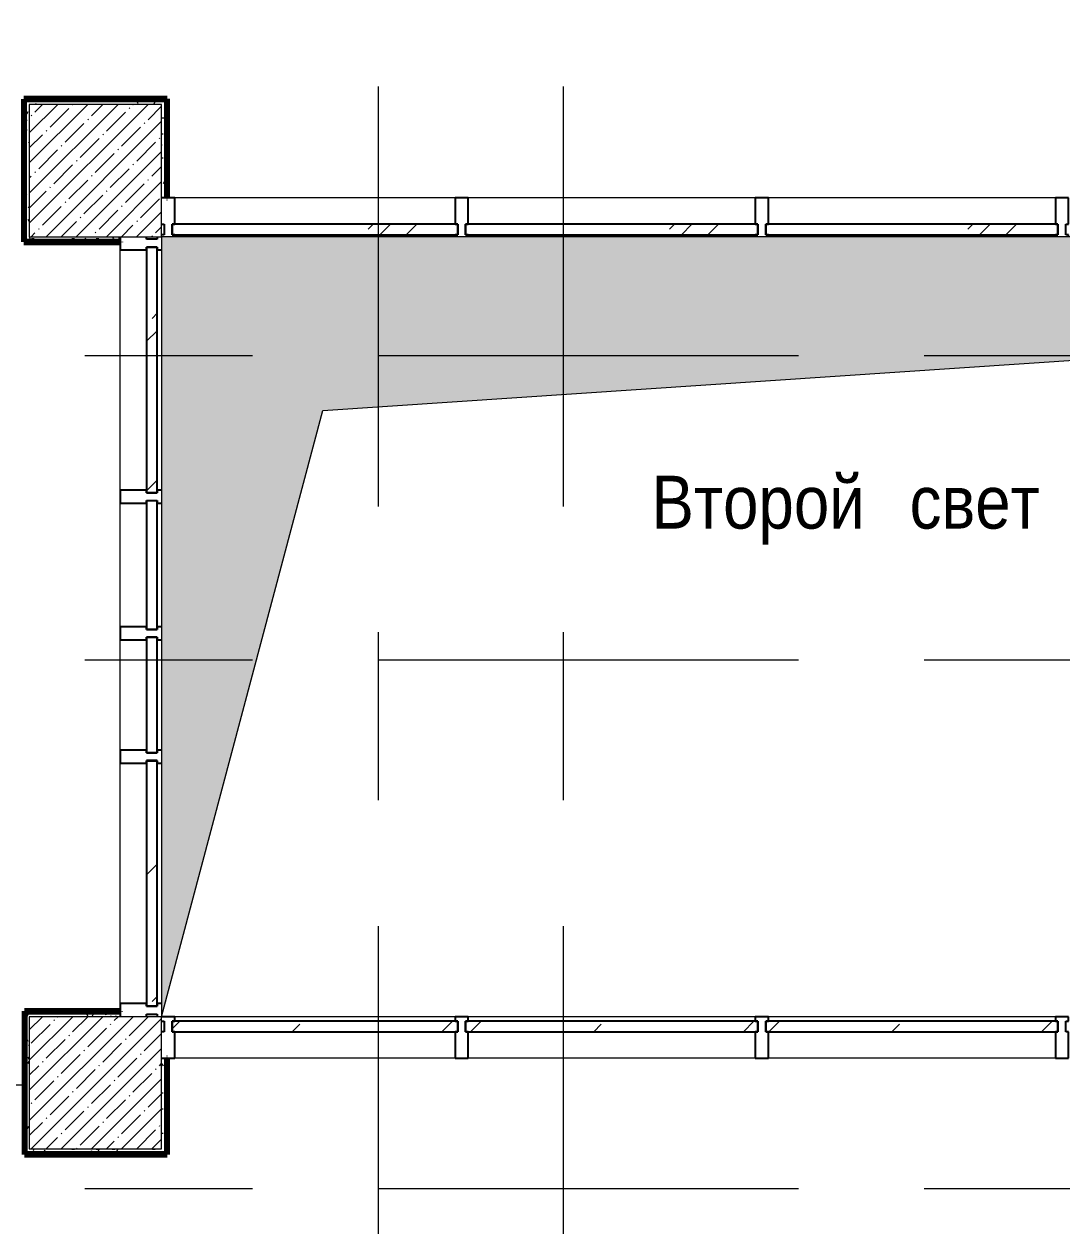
# Model space of a CAD drawing. Header units: millimetres. Extents: x 35524 to 235479, y -8553 to 29000.
# Drawn here: x 73520 to 77445, y 14859 to 19404 of the extents above; entities that cross this region are included whole.
import ezdxf

# ---------------------------------------------------------------- set-up
doc = ezdxf.new("R2010")
doc.units = ezdxf.units.MM
doc.linetypes.add('Осевая', pattern=[3175, 635, -476.25, 1587.5, -476.25])
for name, color, linetype, lineweight in [('A-DETL', 7, 'Continuous', 9), ('A-GLAZ-CURT', 7, 'Continuous', 9), ('A-GLAZ-CURT-1', 7, 'Continuous', 25), ('A-GLAZ-CWMG', 7, 'Continuous', 9), ('A-GLAZ-CWMG-1', 7, 'Continuous', 25), ('A-WALL-IDEN', 7, 'Continuous', 9), ('G-ANNO-TEXT', 7, 'Continuous', 9), ('I-WALL', 7, 'Continuous', 9), ('S-COLS', 7, 'Continuous', 9), ('Оси-2', 7, 'Осевая', 9)]:
    doc.layers.add(name, color=color, linetype=linetype, lineweight=lineweight)
for name, color, linetype, lineweight, true_color in [('A-DETL-GENF-1', 7, 'Continuous', 9, 0x8d9194), ('I-WALL-4', 7, 'Continuous', 9, 0xc0c0c0), ('I-WALL-8', 7, 'Continuous', 80, 0xff80c0)]:
    doc.layers.add(name, color=color, linetype=linetype, lineweight=lineweight, true_color=true_color)
doc.styles.add('Century Gothic', font='GOTHIC.TTF', dxfattribs={"width": 0.9, "height": 200})
pattern_1 = [(0, (0, 0), (121.92, 30.48), [10.058, -81.382, 10.058, -81.382, -487.68]), (0, (0, 0), (121.92, 30.48), [-182.88, 10.058, -172.822, 10.058, -81.382, -213.36]), (0, (0, 0), (121.92, 30.48), [-457.2, 10.058, -50.902, 10.058, -142.342]), (120, (45.72, 15.24), (-87.356454, 90.345817), [10.058, -81.382, 10.058, -81.382, -487.68]), (120, (45.72, 15.24), (-87.356454, 90.345817), [-182.88, 10.058, -172.822, 10.058, -81.382, -213.36]), (120, (45.72, 15.24), (-87.356454, 90.345817), [-457.2, 10.058, -50.902, 10.058, -142.342]), (240, (60.96, 76.2), (-34.563546, -120.825817), [10.058, -81.382, 10.058, -81.382, -487.68]), (240, (60.96, 76.2), (-34.563546, -120.825817), [-182.88, 10.058, -172.822, 10.058, -81.382, -213.36]), (240, (60.96, 76.2), (-34.563546, -120.825817), [-457.2, 10.058, -50.902, 10.058, -142.342])]

# ---------------------------------------------------------------- blocks, each defined once
blk = doc.blocks.new('BSC_Колонна _Прямоугольная - 500х500-V32-План отделки стен 3 этажа в осях 12-23')
at = {"layer": 'S-COLS'}
h = blk.add_hatch(dxfattribs=at)
h.set_pattern_fill('FP_41', color=256, style=0, pattern_type=2)
h.set_pattern_definition([(45, (-73790, -15400), (-57.02463, 57.02463), []), (45, (-73732.975, -15400), (-57.02463, 57.02463), [100.806, -20.161, 3.353, -16.808])])
h.paths.add_polyline_path([(-250, -250), (250, -250), (250, 250), (-250, 250)])
for p, q in [((250, 250), (-250, 250)), ((-250, 250), (-250, -250)), ((250, -250), (250, 250)), ((-250, -250), (250, -250))]:
    blk.add_line(p, q, dxfattribs=at)
blk = doc.blocks.new('Системная панель - Стекло - 40мм-23562586-План отделки стен 3 этажа в осях 12-23')
at = {"layer": 'A-GLAZ-CURT'}
h = blk.add_hatch(dxfattribs=at)
h.set_pattern_fill('FP_43', color=256, style=0, pattern_type=2)
h.set_pattern_definition([(135, (17995.83, -74123), (-282.8427, -282.8427), [200, -600]), (135, (18095.83, -74323), (-282.8427, -282.8427), [600, -200]), (135, (18195.83, -73923), (-282.8427, -282.8427), [200, -600])])
h.paths.add_polyline_path([(464.2, 0), (-464.2, 0), (-464.2, -40), (464.2, -40)])
at = {"layer": 'A-GLAZ-CURT-1'}
for p, q in [((464.2, 0), (-464.2, 0)), ((-464.2, 0), (-464.2, -40)), ((464.2, -40), (464.2, 0)), ((-464.2, -40), (464.2, -40))]:
    blk.add_line(p, q, dxfattribs=at)
blk = doc.blocks.new('Системная панель - Стекло - 40мм-24234994-План отделки стен 3 этажа в осях 12-23')
at = {"layer": 'A-GLAZ-CURT-1'}
for p, q in [((243.3, 0), (-243.3, 0)), ((-243.3, 0), (-243.3, -40)), ((243.3, -40), (243.3, 0)), ((-243.3, -40), (243.3, -40))]:
    blk.add_line(p, q, dxfattribs=at)
blk = doc.blocks.new('Прямоугольный импост - Импост структурный с накладкой - 160мм Темный-31239176-План отделки стен 3 этажа в осях 12-23')
at = {"layer": 'A-GLAZ-CWMG'}
blk.add_line((73883, 17641.7), (73883, 18550), dxfattribs=at)
blk = doc.blocks.new('Прямоугольный импост - Импост структурный с накладкой - 160мм Темный-31239177-План отделки стен 3 этажа в осях 12-23')
at = {"layer": 'A-GLAZ-CWMG'}
blk.add_line((73883, 17125), (73883, 17591.7), dxfattribs=at)
blk = doc.blocks.new('Прямоугольный импост - Импост структурный с накладкой - 160мм Темный-31239202-План отделки стен 3 этажа в осях 12-23')
at = {"layer": 'A-GLAZ-CWMG-1'}
for p, q in [((-50, 40), (-50, 140)), ((-50, 140), (0, 140)), ((-40, 40), (-50, 40)), ((-50, -17), (-50, 0)), ((-50, 0), (-40, 0)), ((-40, 0), (-40, 40)), ((-10, 40), (-10, 0)), ((0, 40), (-10, 40)), ((-10, 0), (0, 0))]:
    blk.add_line(p, q, dxfattribs=at)
blk = doc.blocks.new('Прямоугольный импост - Импост структурный с накладкой - 160мм Темный-31239205-План отделки стен 3 этажа в осях 12-23')
at = {"layer": 'A-GLAZ-CWMG-1'}
for p, q in [((0, 140), (-50, 140)), ((-50, 140), (-50, 40)), ((-50, 40), (-40, 40)), ((-40, 0), (-50, 0)), ((-50, 0), (-50, -17)), ((-40, 40), (-40, 0)), ((-10, 0), (-10, 40)), ((-10, 40), (0, 40)), ((0, 0), (-10, 0))]:
    blk.add_line(p, q, dxfattribs=at)
blk = doc.blocks.new('Прямоугольный импост - Импост структурный с накладкой - 160мм Темный-31239180-План отделки стен 3 этажа в осях 12-23')
at = {"layer": 'A-GLAZ-CWMG-1'}
for p, q in [((-25, 40), (-25, 140)), ((-25, 140), (25, 140)), ((25, 140), (25, 40)), ((-15, 40), (-25, 40)), ((-25, -17), (-25, 0)), ((-25, 0), (-15, 0)), ((-15, 0), (-15, 40)), ((15, 40), (15, 0)), ((25, 40), (15, 40)), ((15, 0), (25, 0)), ((25, 0), (25, -17))]:
    blk.add_line(p, q, dxfattribs=at)
blk = doc.blocks.new('BSC_Колонна _Прямоугольная - 500х500-V39-План отделки стен 3 этажа в осях 12-23')
at = {"layer": 'S-COLS'}
h = blk.add_hatch(dxfattribs=at)
h.set_pattern_fill('FP_47', color=256, style=0, pattern_type=2)
h.set_pattern_definition([(45, (-73790, -18850), (-57.02463, 57.02463), []), (45, (-73732.975, -18850), (-57.02463, 57.02463), [100.806, -20.161, 3.353, -16.808])])
h.paths.add_polyline_path([(-250, -250), (250, -250), (250, 250), (-250, 250)])
for p, q in [((250, 250), (-250, 250)), ((-250, 250), (-250, -250)), ((250, -250), (250, 250)), ((-250, -250), (250, -250))]:
    blk.add_line(p, q, dxfattribs=at)
blk = doc.blocks.new('Системная панель - Стекло - 40мм-24234969-План отделки стен 3 этажа в осях 12-23')
at = {"layer": 'A-GLAZ-CURT'}
h = blk.add_hatch(dxfattribs=at)
h.set_pattern_fill('FP_51', color=256, style=0, pattern_type=2)
h.set_pattern_definition([(45, (-74720, -18507), (-282.8427, 282.8427), [200, -600]), (45, (-74920, -18607), (-282.8427, 282.8427), [600, -200]), (45, (-74520, -18707), (-282.8427, 282.8427), [200, -600])])
h.paths.add_polyline_path([(106.7, 0), (540, 0), (540, 40), (-540, 40), (-540, 0)])
at = {"layer": 'A-GLAZ-CURT-1'}
for p, q in [((540, 40), (-540, 40)), ((-540, 40), (-540, 0)), ((-540, 0), (540, 0)), ((540, 0), (540, 40))]:
    blk.add_line(p, q, dxfattribs=at)
blk = doc.blocks.new('Прямоугольный импост - Импост структурный с накладкой - 160мм-23562401-План отделки стен 3 этажа в осях 12-23')
at = {"layer": 'A-GLAZ-CWMG'}
blk.add_line((75150, 18747), (74090, 18747), dxfattribs=at)
blk = doc.blocks.new('Прямоугольный импост - Импост структурный с накладкой - 160мм-23618923-План отделки стен 3 этажа в осях 12-23')
at = {"layer": 'A-GLAZ-CWMG-1'}
for p, q in [((-50, 7), (-50, 0)), ((-50, 0), (-40, 0)), ((-40, 0), (-40, -40)), ((-10, -40), (-10, 0)), ((-10, 0), (0, 0)), ((-40, -40), (-50, -40)), ((-50, -40), (-50, -140)), ((0, -40), (-10, -40)), ((-50, -140), (0, -140))]:
    blk.add_line(p, q, dxfattribs=at)
blk = doc.blocks.new('Системная панель - Стекло - 40мм-24234970-План отделки стен 3 этажа в осях 12-23')
at = {"layer": 'A-GLAZ-CURT'}
h = blk.add_hatch(dxfattribs=at)
h.set_pattern_fill('FP_52', color=256, style=0, pattern_type=2)
h.set_pattern_definition([(45, (-76977.5, -18507), (-282.8427, 282.8427), [200, -600]), (45, (-77177.5, -18607), (-282.8427, 282.8427), [600, -200]), (45, (-76777.5, -18707), (-282.8427, 282.8427), [200, -600])])
h.paths.add_polyline_path([(552.5, 0), (552.5, 40), (-552.5, 40), (-552.5, 0)])
at = {"layer": 'A-GLAZ-CURT-1'}
for p, q in [((552.5, 40), (-552.5, 40)), ((-552.5, 40), (-552.5, 0)), ((-552.5, 0), (552.5, 0)), ((552.5, 0), (552.5, 40))]:
    blk.add_line(p, q, dxfattribs=at)
blk = doc.blocks.new('Прямоугольный импост - Импост структурный с накладкой - 160мм-23562410-План отделки стен 3 этажа в осях 12-23')
at = {"layer": 'A-GLAZ-CWMG'}
blk.add_line((77420, 18747), (76335, 18747), dxfattribs=at)
blk = doc.blocks.new('Прямоугольный импост - Импост структурный с накладкой - 160мм-23618920-План отделки стен 3 этажа в осях 12-23')
at = {"layer": 'A-GLAZ-CWMG-1'}
for p, q in [((-25, 0), (-25, 7)), ((-15, 0), (-25, 0)), ((-15, -40), (-15, 0)), ((25, 0), (15, 0)), ((15, 0), (15, -40)), ((25, 7), (25, 0)), ((-25, -140), (-25, -40)), ((-25, -40), (-15, -40)), ((15, -40), (25, -40)), ((25, -40), (25, -140)), ((25, -140), (-25, -140))]:
    blk.add_line(p, q, dxfattribs=at)
blk = doc.blocks.new('Системная панель - Стекло - 40мм-30335137-План отделки стен 3 этажа в осях 12-23')
at = {"layer": 'A-GLAZ-CURT'}
h = blk.add_hatch(dxfattribs=at)
h.set_pattern_fill('FP_53', color=256, style=0, pattern_type=2)
h.set_pattern_definition([(45, (-74720, -15533), (-282.8427, 282.8427), [200, -600]), (45, (-74920, -15633), (-282.8427, 282.8427), [600, -200]), (45, (-74520, -15733), (-282.8427, 282.8427), [200, -600])])
h.paths.add_polyline_path([(540, -40), (540, 0), (-540, 0), (-540, -40), (106.7, -40)])
at = {"layer": 'A-GLAZ-CURT-1'}
for p, q in [((540, 0), (-540, 0)), ((-540, 0), (-540, -40)), ((540, -40), (540, 0)), ((-540, -40), (540, -40))]:
    blk.add_line(p, q, dxfattribs=at)
blk = doc.blocks.new('Прямоугольный импост - Импост структурный с накладкой - 160мм-23562329-План отделки стен 3 этажа в осях 12-23')
at = {"layer": 'A-GLAZ-CWMG'}
for p, q in [((75150, 15650), (74090, 15650)), ((75150, 15493), (74090, 15493))]:
    blk.add_line(p, q, dxfattribs=at)
blk = doc.blocks.new('Прямоугольный импост - Импост структурный с накладкой - 160мм-30335139-План отделки стен 3 этажа в осях 12-23')
at = {"layer": 'A-GLAZ-CWMG-1'}
for p, q in [((0, 140), (-50, 140)), ((-50, 140), (-50, 40)), ((-50, 40), (-40, 40)), ((-40, 0), (-50, 0)), ((-50, 0), (-50, -17)), ((-40, 40), (-40, 0)), ((-10, 0), (-10, 40)), ((-10, 40), (0, 40)), ((0, 0), (-10, 0)), ((-50, -17), (0, -17))]:
    blk.add_line(p, q, dxfattribs=at)
blk = doc.blocks.new('Системная панель - Стекло - 40мм-30335140-План отделки стен 3 этажа в осях 12-23')
at = {"layer": 'A-GLAZ-CURT'}
h = blk.add_hatch(dxfattribs=at)
h.set_pattern_fill('FP_54', color=256, style=0, pattern_type=2)
h.set_pattern_definition([(45, (-76977.5, -15533), (-282.8427, 282.8427), [200, -600]), (45, (-77177.5, -15633), (-282.8427, 282.8427), [600, -200]), (45, (-76777.5, -15733), (-282.8427, 282.8427), [200, -600])])
h.paths.add_polyline_path([(552.5, -40), (552.5, 0), (-552.5, 0), (-552.5, -40)])
at = {"layer": 'A-GLAZ-CURT-1'}
for p, q in [((552.5, 0), (-552.5, 0)), ((-552.5, 0), (-552.5, -40)), ((552.5, -40), (552.5, 0)), ((-552.5, -40), (552.5, -40))]:
    blk.add_line(p, q, dxfattribs=at)
blk = doc.blocks.new('Прямоугольный импост - Импост структурный с накладкой - 160мм-23562331-План отделки стен 3 этажа в осях 12-23')
at = {"layer": 'A-GLAZ-CWMG'}
for p, q in [((77420, 15650), (76335, 15650)), ((77420, 15493), (76335, 15493))]:
    blk.add_line(p, q, dxfattribs=at)
blk = doc.blocks.new('Прямоугольный импост - Импост структурный с накладкой - 160мм-30335135-План отделки стен 3 этажа в осях 12-23')
at = {"layer": 'A-GLAZ-CWMG-1'}
for p, q in [((-25, 40), (-25, 140)), ((-25, 140), (25, 140)), ((25, 140), (25, 40)), ((-15, 40), (-25, 40)), ((-25, -17), (-25, 0)), ((-25, 0), (-15, 0)), ((-15, 0), (-15, 40)), ((15, 40), (15, 0)), ((25, 40), (15, 40)), ((15, 0), (25, 0)), ((25, 0), (25, -17)), ((25, -17), (-25, -17))]:
    blk.add_line(p, q, dxfattribs=at)
blk = doc.blocks.new('Системная панель - Стекло - 40мм-V51-План отделки стен 3 этажа в осях 12-23')
at = {"layer": 'A-GLAZ-CURT'}
h = blk.add_hatch(dxfattribs=at)
h.set_pattern_fill('FP_65', color=256, style=0, pattern_type=2)
h.set_pattern_definition([(45, (-75842.5, -18507), (-282.8427, 282.8427), [200, -600]), (45, (-76042.5, -18607), (-282.8427, 282.8427), [600, -200]), (45, (-75642.5, -18707), (-282.8427, 282.8427), [200, -600])])
h.paths.add_polyline_path([(-552.5, 0), (552.5, 0), (552.5, 40), (-552.5, 40)])
at = {"layer": 'A-GLAZ-CURT-1'}
for p, q in [((552.5, 40), (-552.5, 40)), ((-552.5, 40), (-552.5, 0)), ((-552.5, 0), (552.5, 0)), ((552.5, 0), (552.5, 40))]:
    blk.add_line(p, q, dxfattribs=at)
blk = doc.blocks.new('Системная панель - Стекло - 40мм-V52-План отделки стен 3 этажа в осях 12-23')
at = {"layer": 'A-GLAZ-CURT'}
h = blk.add_hatch(dxfattribs=at)
h.set_pattern_fill('FP_66', color=256, style=0, pattern_type=2)
h.set_pattern_definition([(45, (-75842.5, -15533), (-282.8427, 282.8427), [200, -600]), (45, (-76042.5, -15633), (-282.8427, 282.8427), [600, -200]), (45, (-75642.5, -15733), (-282.8427, 282.8427), [200, -600])])
h.paths.add_polyline_path([(552.5, -40), (552.5, 0), (-552.5, 0), (-552.5, -40), (440.7, -40)])
at = {"layer": 'A-GLAZ-CURT-1'}
for p, q in [((552.5, 0), (-552.5, 0)), ((-552.5, 0), (-552.5, -40)), ((552.5, -40), (552.5, 0)), ((-552.5, -40), (552.5, -40))]:
    blk.add_line(p, q, dxfattribs=at)
blk = doc.blocks.new('Прямоугольный импост - Импост структурный с накладкой - 160мм-23562332-План отделки стен 3 этажа в осях 12-23')
at = {"layer": 'A-GLAZ-CWMG'}
for p, q in [((76285, 15650), (75200, 15650)), ((76285, 15493), (75200, 15493))]:
    blk.add_line(p, q, dxfattribs=at)
blk = doc.blocks.new('Прямоугольный импост - Импост структурный с накладкой - 160мм-30335136-План отделки стен 3 этажа в осях 12-23')
at = {"layer": 'A-GLAZ-CWMG-1'}
for p, q in [((-25, 40), (-25, 140)), ((-25, 140), (25, 140)), ((25, 140), (25, 40)), ((-15, 40), (-25, 40)), ((-25, -17), (-25, 0)), ((-25, 0), (-15, 0)), ((-15, 0), (-15, 40)), ((15, 40), (15, 0)), ((25, 40), (15, 40)), ((15, 0), (25, 0)), ((25, 0), (25, -17)), ((25, -17), (-25, -17))]:
    blk.add_line(p, q, dxfattribs=at)
blk = doc.blocks.new('Системная панель - Стекло - 40мм-23562590-План отделки стен 3 этажа в осях 12-23')
at = {"layer": 'A-GLAZ-CURT'}
h = blk.add_hatch(dxfattribs=at)
h.set_pattern_fill('FP_69', color=256, style=0, pattern_type=2)
h.set_pattern_definition([(135, (16054.17, -74123), (-282.8427, -282.8427), [200, -600]), (135, (16154.17, -74323), (-282.8427, -282.8427), [600, -200]), (135, (16254.17, -73923), (-282.8427, -282.8427), [200, -600])])
h.paths.add_polyline_path([(464.2, 0), (-464.2, 0), (-464.2, -40), (464.2, -40)])
at = {"layer": 'A-GLAZ-CURT-1'}
for p, q in [((464.2, 0), (-464.2, 0)), ((-464.2, 0), (-464.2, -40)), ((464.2, -40), (464.2, 0)), ((-464.2, -40), (464.2, -40))]:
    blk.add_line(p, q, dxfattribs=at)
blk = doc.blocks.new('Системная панель - Стекло - 40мм-24234995-План отделки стен 3 этажа в осях 12-23')
at = {"layer": 'A-GLAZ-CURT'}
h = blk.add_hatch(dxfattribs=at)
h.set_pattern_fill('FP_70', color=256, style=0, pattern_type=2)
h.set_pattern_definition([(135, (16766.67, -74123), (-282.8427, -282.8427), [200, -600]), (135, (16866.67, -74323), (-282.8427, -282.8427), [600, -200]), (135, (16966.67, -73923), (-282.8427, -282.8427), [200, -600])])
h.paths.add_polyline_path([(218.3, -40), (218.3, 0), (-218.3, 0), (-218.3, -40)])
at = {"layer": 'A-GLAZ-CURT-1'}
for p, q in [((218.3, 0), (-218.3, 0)), ((-218.3, 0), (-218.3, -40)), ((218.3, -40), (218.3, 0)), ((-218.3, -40), (218.3, -40))]:
    blk.add_line(p, q, dxfattribs=at)
blk = doc.blocks.new('Прямоугольный импост - Импост структурный с накладкой - 160мм Темный-31239183-План отделки стен 3 этажа в осях 12-23')
at = {"layer": 'A-GLAZ-CWMG'}
blk.add_line((73883, 16658.3), (73883, 17075), dxfattribs=at)

msp = doc.modelspace()

# ---------------------------------------------------------------- hatches: boundary and pattern name
at = {"layer": 'A-DETL-GENF-1'}
msp.add_hatch(color=256, dxfattribs=at).paths.add_polyline_path([(74040, 15650), (74650.1, 17942.9), (84480, 18600), (74040, 18600), (74040, 16294.2)])
at = {"layer": 'I-WALL'}
h = msp.add_hatch(dxfattribs=at)
h.set_pattern_fill('FP_71', color=256, style=0, pattern_type=2)
h.set_pattern_definition(pattern_1)
h.paths.add_polyline_path([(73540, 19100), (74040, 19100), (74040, 19120), (73520, 19120), (73520, 19100)])
h = msp.add_hatch(dxfattribs=at)
h.set_pattern_fill('FP_71', color=256, style=0, pattern_type=2)
h.set_pattern_definition(pattern_1)
h.paths.add_polyline_path([(73540, 18580), (73540, 19100), (73520, 19100), (73520, 18580)])
h = msp.add_hatch(dxfattribs=at)
h.set_pattern_fill('FP_71', color=256, style=0, pattern_type=2)
h.set_pattern_definition(pattern_1)
h.paths.add_polyline_path([(74060, 18747), (74060, 19120), (74040, 19120), (74040, 18747)])
h = msp.add_hatch(dxfattribs=at)
h.set_pattern_fill('FP_71', color=256, style=0, pattern_type=2)
h.set_pattern_definition(pattern_1)
h.paths.add_polyline_path([(73540, 18580), (73880, 18580), (73880, 18600), (73540, 18600)])
h = msp.add_hatch(dxfattribs=at)
h.set_pattern_fill('FP_71', color=256, style=0, pattern_type=2)
h.set_pattern_definition(pattern_1)
h.paths.add_polyline_path([(73540, 15650), (73883, 15650), (73883, 15670), (73523, 15670), (73523, 15650)])
h = msp.add_hatch(dxfattribs=at)
h.set_pattern_fill('FP_71', color=256, style=0, pattern_type=2)
h.set_pattern_definition(pattern_1)
h.paths.add_polyline_path([(73543, 15130), (73543, 15150), (73540, 15150), (73540, 15650), (73523, 15650), (73523, 15130), (73540, 15130)])
h = msp.add_hatch(dxfattribs=at)
h.set_pattern_fill('FP_71', color=256, style=0, pattern_type=2)
h.set_pattern_definition(pattern_1)
h.paths.add_polyline_path([(74040, 15150), (74060, 15150), (74060, 15493), (74040, 15493)])
h = msp.add_hatch(dxfattribs=at)
h.set_pattern_fill('FP_71', color=256, style=0, pattern_type=2)
h.set_pattern_definition(pattern_1)
h.paths.add_polyline_path([(74060, 15130), (74060, 15150), (73543, 15150), (73543, 15130), (74040, 15130)])

# ---------------------------------------------------------------- linework, layer by layer
at = {"layer": 'A-DETL'}
for p, q in [((84480, 18600), (74040, 18600)), ((74040, 18600), (74040, 15650)), ((74650.1, 17942.9), (84480, 18600)), ((74040, 15650), (74650.1, 17942.9))]:
    msp.add_line(p, q, dxfattribs=at)
at = {"layer": 'A-WALL-IDEN'}
msp.add_line((73522.5, 15390.9), (73410, 15390.9), dxfattribs=at)
at = {"layer": 'I-WALL-4'}
for p, q in [((74040, 18747), (74060, 18747)), ((73880, 18580), (73880, 18600)), ((73883, 15650), (73883, 15670)), ((74060, 15493), (74040, 15493))]:
    msp.add_line(p, q, dxfattribs=at)
at = {"layer": 'I-WALL-8'}
for p, q in [((74061, 19121), (73519, 19121)), ((73520, 19120), (74060, 19120)), ((73520, 18580), (73520, 19120)), ((74060, 19120), (74060, 18747)), ((74061, 18747), (74061, 19121)), ((74060, 18747), (74061, 18747)), ((73519, 18579), (73885, 18579)), ((73885, 18580), (73520, 18580)), ((73885, 18579), (73885, 18580)), ((73522, 15671), (73522, 15129)), ((73883, 15671), (73522, 15671)), ((73523, 15130), (73523, 15670)), ((73523, 15670), (73883, 15670)), ((73883, 15670), (73883, 15671)), ((74060, 15493), (74060, 15130)), ((74061, 15493), (74060, 15493)), ((74061, 15129), (74061, 15493)), ((73522, 15129), (74061, 15129)), ((74060, 15130), (73523, 15130))]:
    msp.add_line(p, q, dxfattribs=at)
at = {"layer": 'Оси-2'}
for p, q in [((75560, 593.7), (75560, 25078.1)), ((74860, 593.7), (74860, 24898.1)), ((38824.4, 18150), (82060, 18150)), ((38824.4, 17000), (82060, 17000)), ((38824.4, 15000), (81460, 15000))]:
    msp.add_line(p, q, dxfattribs=at)

# ---------------------------------------------------------------- block references
at = {"layer": 'A-GLAZ-CURT'}
for name, p in [('Системная панель - Стекло - 40мм-24234969-План отделки стен 3 этажа в осях 12-23', (74620, 18607)), ('Системная панель - Стекло - 40мм-V51-План отделки стен 3 этажа в осях 12-23', (75742.5, 18607)), ('Системная панель - Стекло - 40мм-24234970-План отделки стен 3 этажа в осях 12-23', (76877.5, 18607)), ('Системная панель - Стекло - 40мм-30335137-План отделки стен 3 этажа в осях 12-23', (74620, 15633)), ('Системная панель - Стекло - 40мм-V52-План отделки стен 3 этажа в осях 12-23', (75742.5, 15633)), ('Системная панель - Стекло - 40мм-30335140-План отделки стен 3 этажа в осях 12-23', (76877.5, 15633))]:
    msp.add_blockref(name, p, dxfattribs=at)
at = {"layer": 'A-GLAZ-CURT', "rotation": 269.9999999999998}
for name, p in [('Системная панель - Стекло - 40мм-23562586-План отделки стен 3 этажа в осях 12-23', (74023, 18095.8)), ('Системная панель - Стекло - 40мм-24234994-План отделки стен 3 этажа в осях 12-23', (74023, 17358.3)), ('Системная панель - Стекло - 40мм-24234995-План отделки стен 3 этажа в осях 12-23', (74023, 16866.7)), ('Системная панель - Стекло - 40мм-23562590-План отделки стен 3 этажа в осях 12-23', (74023, 16154.2))]:
    msp.add_blockref(name, p, dxfattribs=at)
at = {"layer": 'A-GLAZ-CWMG'}
for name, p, rotation in [('Прямоугольный импост - Импост структурный с накладкой - 160мм-23618923-План отделки стен 3 этажа в осях 12-23', (74040, 18607), 180), ('Прямоугольный импост - Импост структурный с накладкой - 160мм Темный-31239205-План отделки стен 3 этажа в осях 12-23', (74023, 18600), 89.99999999999984), ('Прямоугольный импост - Импост структурный с накладкой - 160мм-30335139-План отделки стен 3 этажа в осях 12-23', (74040, 15633), 180)]:
    msp.add_blockref(name, p, dxfattribs=dict(at, rotation=rotation))
for name, p in [('Прямоугольный импост - Импост структурный с накладкой - 160мм-23562401-План отделки стен 3 этажа в осях 12-23', (0, 0)), ('Прямоугольный импост - Импост структурный с накладкой - 160мм-23562410-План отделки стен 3 этажа в осях 12-23', (-1135, 0)), ('Прямоугольный импост - Импост структурный с накладкой - 160мм-23562410-План отделки стен 3 этажа в осях 12-23', (0, 0)), ('Прямоугольный импост - Импост структурный с накладкой - 160мм Темный-31239176-План отделки стен 3 этажа в осях 12-23', (0, 0)), ('Прямоугольный импост - Импост структурный с накладкой - 160мм Темный-31239177-План отделки стен 3 этажа в осях 12-23', (0, 0)), ('Прямоугольный импост - Импост структурный с накладкой - 160мм Темный-31239183-План отделки стен 3 этажа в осях 12-23', (0, 0)), ('Прямоугольный импост - Импост структурный с накладкой - 160мм Темный-31239176-План отделки стен 3 этажа в осях 12-23', (0, -1941.7)), ('Прямоугольный импост - Импост структурный с накладкой - 160мм-23562329-План отделки стен 3 этажа в осях 12-23', (0, 0)), ('Прямоугольный импост - Импост структурный с накладкой - 160мм-23562332-План отделки стен 3 этажа в осях 12-23', (0, 0)), ('Прямоугольный импост - Импост структурный с накладкой - 160мм-23562331-План отделки стен 3 этажа в осях 12-23', (0, 0))]:
    msp.add_blockref(name, p, dxfattribs=at)
at = {"layer": 'A-GLAZ-CWMG', "extrusion": (0, 0, -1)}
for name, p, rotation in [('Прямоугольный импост - Импост структурный с накладкой - 160мм-23618920-План отделки стен 3 этажа в осях 12-23', (-75175, 18607), 180), ('Прямоугольный импост - Импост структурный с накладкой - 160мм-23618920-План отделки стен 3 этажа в осях 12-23', (-76310, 18607), 180), ('Прямоугольный импост - Импост структурный с накладкой - 160мм-23618920-План отделки стен 3 этажа в осях 12-23', (-77445, 18607), 180), ('Прямоугольный импост - Импост структурный с накладкой - 160мм Темный-31239180-План отделки стен 3 этажа в осях 12-23', (-74023, 17616.7), 270.0000000000002), ('Прямоугольный импост - Импост структурный с накладкой - 160мм Темный-31239180-План отделки стен 3 этажа в осях 12-23', (-74023, 17100), 270.0000000000002), ('Прямоугольный импост - Импост структурный с накладкой - 160мм Темный-31239180-План отделки стен 3 этажа в осях 12-23', (-74023, 16633.3), 270.0000000000002), ('Прямоугольный импост - Импост структурный с накладкой - 160мм Темный-31239202-План отделки стен 3 этажа в осях 12-23', (-74023, 15650), 270.0000000000002), ('Прямоугольный импост - Импост структурный с накладкой - 160мм-30335136-План отделки стен 3 этажа в осях 12-23', (-75175, 15633), 180), ('Прямоугольный импост - Импост структурный с накладкой - 160мм-30335135-План отделки стен 3 этажа в осях 12-23', (-76310, 15633), 180), ('Прямоугольный импост - Импост структурный с накладкой - 160мм-30335136-План отделки стен 3 этажа в осях 12-23', (-77445, 15633), 180)]:
    msp.add_blockref(name, p, dxfattribs=dict(at, rotation=rotation))
at = {"layer": 'S-COLS'}
for name, p in [('BSC_Колонна _Прямоугольная - 500х500-V39-План отделки стен 3 этажа в осях 12-23', (73790, 18850)), ('BSC_Колонна _Прямоугольная - 500х500-V32-План отделки стен 3 этажа в осях 12-23', (73790, 15400))]:
    msp.add_blockref(name, p, dxfattribs=at)

# ---------------------------------------------------------------- texts
at = {"layer": 'G-ANNO-TEXT', "char_height": 200, "attachment_point": 1, "style": 'Century Gothic'}
for s, insert, width in [('Второй', (75892.6, 17696), 1096.708), ('\\fCentury Gothic|b0|i0|c204|p34|;\\W.9; ', (76797.5, 17696), 86.582), ('свет', (76868.9, 17696), 663.797)]:
    msp.add_mtext(s, dxfattribs=dict(at, insert=insert, width=width))

doc.saveas('drawing.dxf')
